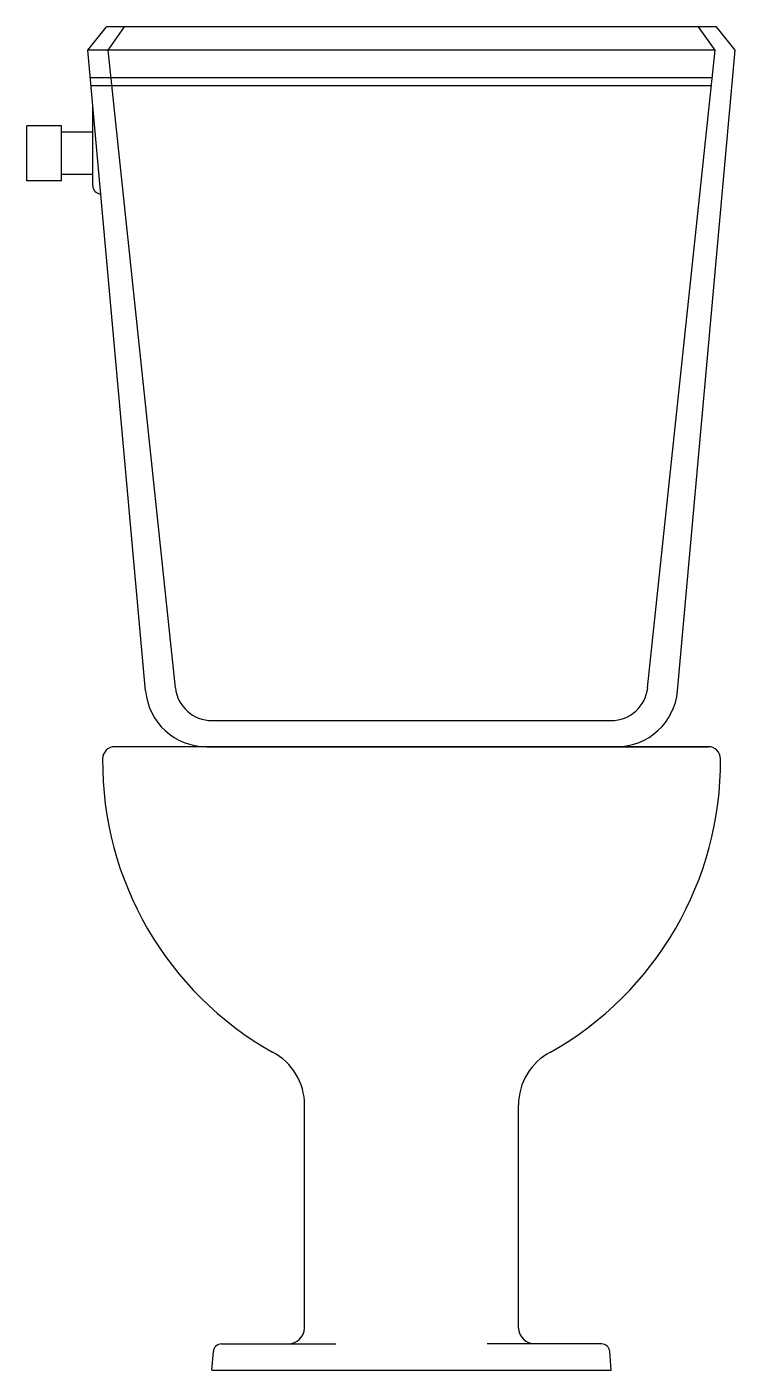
# Model space of a CAD drawing. Header units: millimetres. Extents: x -2983.543 to -2983.108, y 2977.196 to 2978.021.
import ezdxf

# ---------------------------------------------------------------- set-up
doc = ezdxf.new("R2010")
doc.units = ezdxf.units.MM
doc.header["$LTSCALE"] = 10
doc.layers.add('banheiro_louças', color=2, linetype='Continuous')

msp = doc.modelspace()

# ---------------------------------------------------------------- linework, layer by layer
at = {"layer": 'banheiro_louças'}
for p, q in [((-2983.50577, 2978.00645), (-2983.49429, 2978.02079)), ((-2983.11977, 2978.02079), (-2983.49429, 2978.02079)), ((-2983.49342, 2978.00645), (-2983.48326, 2978.02079)), ((-2983.12064, 2978.00645), (-2983.1308, 2978.02079)), ((-2983.10829, 2978.00645), (-2983.11977, 2978.02079)), ((-2983.12064, 2978.00645), (-2983.50577, 2978.00645)), ((-2983.4704, 2977.61292), (-2983.50577, 2978.00645)), ((-2983.45205, 2977.61492), (-2983.49342, 2978.00645)), ((-2983.16201, 2977.61492), (-2983.12064, 2978.00645)), ((-2983.14367, 2977.61292), (-2983.10829, 2978.00645)), ((-2983.12243, 2977.98956), (-2983.50425, 2977.98956)), ((-2983.12296, 2977.98454), (-2983.5038, 2977.98454)), ((-2983.5028, 2977.92318), (-2983.5028, 2977.97335)), ((-2983.52192, 2977.95993), (-2983.54327, 2977.95993)), ((-2983.54327, 2977.92633), (-2983.54327, 2977.95993)), ((-2983.52192, 2977.92633), (-2983.52192, 2977.95993)), ((-2983.5028, 2977.95612), (-2983.52192, 2977.95612)), ((-2983.5028, 2977.93014), (-2983.52192, 2977.93014)), ((-2983.52192, 2977.92633), (-2983.54327, 2977.92633)), ((-2983.42962, 2977.59473), (-2983.18444, 2977.59473)), ((-2983.1248, 2977.57869), (-2983.48926, 2977.57869)), ((-2983.43294, 2977.57869), (-2983.1248, 2977.57869)), ((-2983.43294, 2977.57869), (-2983.1248, 2977.57869)), ((-2983.18112, 2977.57869), (-2983.30703, 2977.57869)), ((-2983.18112, 2977.57869), (-2983.30703, 2977.57869)), ((-2983.37271, 2977.22165), (-2983.37271, 2977.35869)), ((-2983.24135, 2977.22165), (-2983.24135, 2977.35869)), ((-2983.42375, 2977.21194), (-2983.35351, 2977.21194)), ((-2983.19031, 2977.21194), (-2983.26055, 2977.21194)), ((-2983.42961, 2977.19579), (-2983.42875, 2977.2073)), ((-2983.18445, 2977.19579), (-2983.18531, 2977.2073)), ((-2983.42961, 2977.19579), (-2983.18445, 2977.19579))]:
    msp.add_line(p, q, dxfattribs=at)
for centre, radius, start, end in [((-2983.49778, 2977.92318), 0.00501, 180, 270), ((-2983.42962, 2977.61729), 0.02256, 186.03097, 270), ((-2983.18444, 2977.61729), 0.02256, 270, 353.96903), ((-2983.43294, 2977.61629), 0.0376, 185.1369, 270), ((-2983.43294, 2977.61629), 0.0376, 185.1369, 270), ((-2983.18112, 2977.61629), 0.0376, 270, 354.8631), ((-2983.48926, 2977.57117), 0.00752, 90, 179.60887), ((-2983.1248, 2977.57117), 0.00752, 0.39113, 90), ((-2983.2916, 2977.56982), 0.20519, 179.60887, 240.58939), ((-2983.32246, 2977.56982), 0.20519, 299.41061, 0.39113), ((-2983.40919, 2977.35869), 0.03648, 0.0001, 62.60559), ((-2983.20488, 2977.35869), 0.03648, 117.39441, 179.9999), ((-2983.38273, 2977.22198), 0.01003, 270, 358.13177), ((-2983.23133, 2977.22198), 0.01003, 181.86823, 270), ((-2983.42375, 2977.20692), 0.00501, 90, 175.68676), ((-2983.19031, 2977.20692), 0.00501, 4.31324, 90)]:
    msp.add_arc(centre, radius, start, end, dxfattribs=at)

doc.saveas('drawing.dxf')
